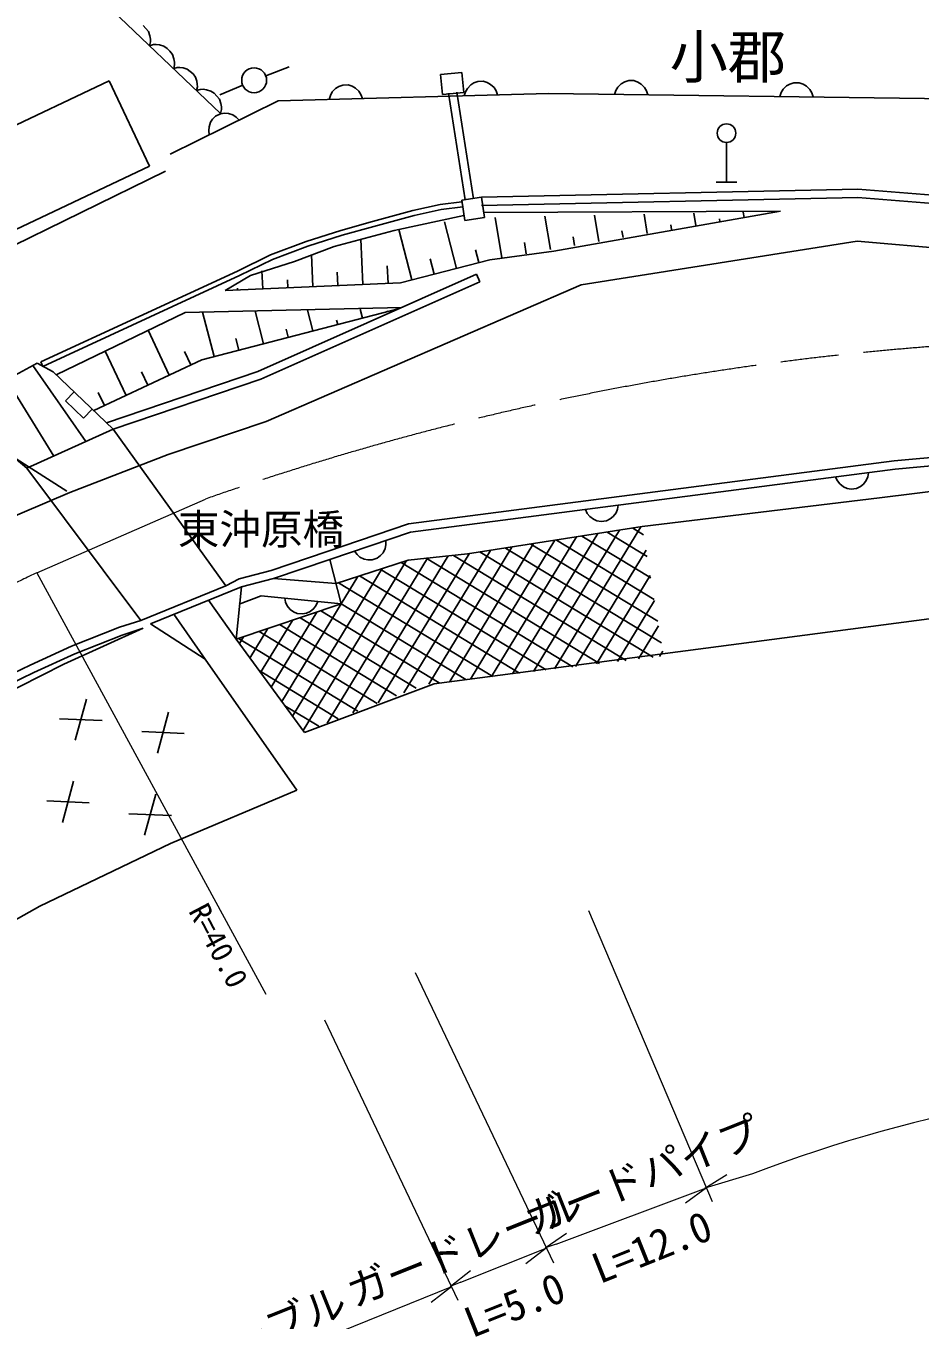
# Model space of a CAD drawing. Units: millimetres, scale not verified. Extents: x 40000 to 680000, y 20000 to 380000.
# Drawn here: x 404035 to 457840, y 238884 to 316752 of the extents above; entities that cross this region are included whole.
import ezdxf
from ezdxf.enums import TextEntityAlignment as Align

# ---------------------------------------------------------------- set-up
doc = ezdxf.new("R2010")
doc.units = ezdxf.units.MM
doc.header["$LTSCALE"] = 1000
doc.linetypes.add('CHAIN', pattern=[18.5, 12, -1.5, 3.5, -1.5])
for name, color, linetype, lineweight in [('M-BGD', 7, 'Continuous', 25), ('M-BGD-EXST', 7, 'Continuous', 25), ('M-BMK', 2, 'CHAIN', 13), ('M-STR-HTXT', 7, 'Continuous', 13), ('M-STR-STR1', 1, 'Continuous', 25), ('M-STR-STRC', 7, 'Continuous', 25)]:
    doc.layers.add(name, color=color, linetype=linetype, lineweight=lineweight)
doc.styles.add('ＭＳ ゴシック', font='')
doc.styles.get('ＭＳ ゴシック').set_extended_font_data('MS Gothic')

msp = doc.modelspace()

# ---------------------------------------------------------------- linework, layer by layer
at = {"layer": 'M-BGD'}
for p, q in [((415752, 311489), (404352, 322358)), ((411259, 316601), (411085, 316767)), ((411405, 316407), (411259, 316601)), ((411496, 316154), (411405, 316407)), ((411529, 315957), (411496, 316154)), ((411481, 315560), (411533, 315788)), ((411706, 315622), (411481, 315560)), ((411533, 315788), (411529, 315957)), ((411876, 315626), (411706, 315622)), ((412075, 315602), (411876, 315626)), ((412331, 315524), (412075, 315602)), ((412532, 315387), (412331, 315524)), ((412706, 315221), (412532, 315387)), ((412852, 315027), (412706, 315221)), ((412943, 314774), (412852, 315027)), ((412976, 314577), (412943, 314774)), ((412929, 314180), (412980, 314407)), ((413143, 314239), (412929, 314180)), ((412980, 314407), (412976, 314577)), ((413304, 314243), (413143, 314239)), ((413492, 314220), (413304, 314243)), ((413736, 314145), (413492, 314220)), ((413927, 314015), (413736, 314145)), ((414092, 313858), (413927, 314015)), ((414231, 313673), (414092, 313858)), ((418469, 313752), (419869, 314291)), ((428977, 313817), (430256, 313950)), ((429101, 312616), (428977, 313817)), ((430256, 313950), (430380, 312749)), ((398253, 308344), (409056, 313442)), ((409056, 313442), (411479, 308308)), ((414318, 313433), (414231, 313673)), ((414304, 312869), (414353, 313085)), ((414349, 313246), (414318, 313433)), ((414353, 313085), (414349, 313246)), ((417080, 313188), (415701, 312597)), ((422860, 313106), (422663, 312981)), ((423098, 313193), (422860, 313106)), ((423418, 313201), (423098, 313193)), ((423660, 313128), (423418, 313201)), ((423863, 313013), (423660, 313128)), ((430797, 313200), (430603, 312994)), ((430994, 313325), (430797, 313200)), ((431232, 313411), (430994, 313325)), ((431552, 313420), (431232, 313411)), ((431794, 313347), (431552, 313420)), ((431997, 313232), (431794, 313347)), ((432202, 313037), (431997, 313232)), ((432328, 312841), (432202, 313037)), ((439659, 313071), (439536, 312872)), ((439861, 313268), (439659, 313071)), ((440063, 313385), (439861, 313268)), ((440304, 313462), (440063, 313385)), ((440624, 313458), (440304, 313462)), ((440863, 313375), (440624, 313458)), ((441061, 313252), (440863, 313375)), ((441258, 313049), (441061, 313252)), ((441376, 312848), (441258, 313049)), ((449804, 313137), (449601, 312940)), ((450005, 313254), (449804, 313137)), ((450246, 313331), (450005, 313254)), ((450566, 313327), (450246, 313331)), ((450805, 313244), (450566, 313327)), ((451004, 313121), (450805, 313244)), ((451201, 312918), (451004, 313121)), ((414529, 312931), (414304, 312869)), ((414699, 312935), (414529, 312931)), ((414897, 312911), (414699, 312935)), ((415154, 312832), (414897, 312911)), ((415355, 312696), (415154, 312832)), ((415529, 312530), (415355, 312696)), ((415675, 312335), (415529, 312530)), ((415766, 312083), (415675, 312335)), ((419213, 312248), (435481, 312685)), ((422354, 312572), (422281, 312330)), ((422469, 312776), (422354, 312572)), ((422663, 312981), (422469, 312776)), ((424068, 312819), (423863, 313013)), ((424194, 312622), (424068, 312819)), ((424280, 312384), (424194, 312622)), ((430380, 312749), (429101, 312616)), ((430466, 306277), (429471, 312695)), ((430960, 306354), (429965, 312772)), ((430488, 312791), (430415, 312549)), ((430603, 312994), (430488, 312791)), ((432414, 312603), (432328, 312841)), ((435481, 312685), (515022, 311638)), ((439536, 312872), (439453, 312633)), ((441453, 312607), (441376, 312848)), ((449478, 312741), (449395, 312502)), ((449601, 312940), (449478, 312741)), ((451318, 312717), (451201, 312918)), ((451395, 312476), (451318, 312717)), ((412721, 309038), (419213, 312248)), ((415989, 311501), (415738, 311467)), ((415989, 311501), (415738, 311467)), ((415752, 311489), (415803, 311716)), ((415799, 311886), (415766, 312083)), ((415803, 311716), (415799, 311886)), ((416221, 311483), (415989, 311501)), ((416221, 311483), (415989, 311501)), ((416489, 311392), (416221, 311483)), ((416489, 311392), (416221, 311483)), ((415146, 310951), (415055, 310683)), ((415146, 310951), (415055, 310683)), ((415272, 311147), (415146, 310951)), ((415272, 311147), (415146, 310951)), ((415451, 311325), (415272, 311147)), ((415451, 311325), (415272, 311147)), ((415738, 311467), (415451, 311325)), ((415738, 311467), (415451, 311325)), ((416685, 311266), (416489, 311392)), ((416685, 311266), (416489, 311392)), ((416864, 311086), (416685, 311266)), ((416864, 311086), (416685, 311266)), ((415055, 310683), (415036, 310450)), ((415055, 310683), (415036, 310450)), ((415036, 310450), (415071, 310200)), ((415036, 310450), (415071, 310200)), ((446191, 309738), (446191, 307358)), ((411479, 308308), (400676, 303210)), ((401122, 302472), (412429, 308017)), ((431447, 306450), (454102, 306935)), ((445561, 307358), (446821, 307358)), ((454102, 306935), (481240, 304769)), ((428970, 305996), (430272, 306164)), ((430256, 306274), (431447, 306450)), ((430439, 305040), (430256, 306274)), ((431447, 306450), (431630, 305216)), ((431458, 305950), (454087, 306434)), ((454087, 306434), (481204, 304271)), ((424883, 304975), (427317, 305639)), ((424962, 304686), (427389, 305348)), ((430382, 305343), (426197, 304440)), ((427317, 305639), (428970, 305996)), ((427389, 305348), (429021, 305700)), ((429021, 305700), (430316, 305868)), ((449438, 305597), (431566, 305521)), ((435594, 303288), (435260, 305294)), ((435803, 303203), (449438, 305597)), ((438509, 303774), (438245, 305357)), ((441423, 304260), (441230, 305421)), ((444338, 304746), (444215, 305485)), ((447252, 305232), (447200, 305549)), ((448710, 305475), (448704, 305507)), ((422980, 304444), (424883, 304975)), ((423066, 304156), (424962, 304686)), ((427249, 301473), (426473, 304499)), ((429936, 302163), (429218, 304961)), ((431630, 305216), (430439, 305040)), ((432680, 302801), (432275, 305230)), ((442881, 304503), (442833, 304788)), ((445795, 304989), (445769, 305147)), ((418756, 302977), (420894, 303778)), ((420894, 303778), (422980, 304444)), ((420992, 303495), (423066, 304156)), ((426197, 304440), (422583, 303488)), ((424315, 301199), (424193, 303912)), ((434137, 303045), (434026, 303710)), ((437052, 303531), (436962, 304069)), ((439966, 304017), (439897, 304428)), ((416761, 302001), (418756, 302977)), ((418875, 302701), (420992, 303495)), ((422583, 303488), (420205, 302585)), ((421299, 301063), (421213, 302968)), ((431280, 302508), (431082, 303275)), ((431951, 302680), (435803, 303203)), ((416890, 301730), (418875, 302701)), ((420205, 302585), (417542, 301729)), ((425823, 301267), (425777, 302306)), ((426578, 301301), (431951, 302680)), ((428593, 301818), (428358, 302734)), ((404932, 296538), (416761, 302001)), ((405058, 296266), (416890, 301730)), ((417542, 301729), (416020, 300825)), ((417984, 295966), (431142, 301805)), ((418283, 300927), (418234, 302005)), ((419791, 300995), (419769, 301475)), ((422807, 301131), (422771, 301926)), ((431142, 301805), (431345, 301348)), ((416020, 300825), (426578, 301301)), ((416774, 300859), (416769, 300980)), ((418166, 295500), (431345, 301348)), ((413615, 299513), (426665, 299818)), ((405867, 295754), (413615, 299513)), ((426514, 299751), (414616, 296664)), ((415360, 296857), (414666, 299532)), ((418334, 297629), (417825, 299591)), ((421309, 298401), (420985, 299649)), ((422796, 298786), (422726, 299054)), ((424283, 299172), (424144, 299707)), ((425770, 299558), (425756, 299612)), ((412666, 295746), (411399, 298438)), ((419822, 298015), (419697, 298496)), ((416847, 297243), (416667, 297938)), ((410065, 294522), (408813, 297183)), ((413966, 296358), (413584, 297170)), ((402143, 295052), (404705, 296466)), ((404450, 296325), (407647, 291745)), ((404705, 296466), (405677, 295935)), ((405058, 296266), (404932, 296538)), ((405677, 295935), (409284, 292486)), ((414616, 296664), (408115, 293604)), ((408877, 292875), (417984, 295966)), ((411365, 295134), (410988, 295937)), ((405709, 290870), (402891, 295465)), ((409284, 292486), (418166, 295500)), ((406939, 294729), (406420, 294187)), ((408765, 293910), (408391, 294704)), ((406420, 294187), (407504, 293150)), ((407504, 293150), (408023, 293692)), ((456286, 290576), (483697, 293153)), ((456341, 290079), (483698, 292651)), ((404083, 290134), (403327, 290786)), ((427065, 286784), (456286, 290576)), ((473215, 290557), (455387, 288362)), ((427179, 286295), (456341, 290079)), ((454690, 289616), (454737, 289864)), ((452755, 289599), (452866, 289372)), ((452866, 289372), (453012, 289190)), ((453012, 289190), (453236, 289018)), ((453236, 289018), (453450, 288926)), ((453450, 288926), (453699, 288878)), ((453699, 288878), (454016, 288921)), ((454016, 288921), (454243, 289032)), ((454243, 289032), (454426, 289177)), ((454426, 289177), (454597, 289402)), ((454597, 289402), (454690, 289616)), ((455387, 288362), (441122, 286625)), ((437699, 287649), (437812, 287423)), ((437812, 287423), (437958, 287241)), ((439372, 287235), (439543, 287460)), ((439543, 287460), (439634, 287675)), ((439634, 287675), (439681, 287923)), ((422165, 285120), (427065, 286784)), ((441122, 286625), (430606, 284979)), ((435845, 278062), (441043, 286612)), ((437958, 287241), (438183, 287070)), ((438183, 287070), (438398, 286979)), ((438398, 286979), (438647, 286932)), ((438647, 286932), (438964, 286976)), ((438964, 286976), (439190, 287088)), ((439190, 287088), (439372, 287235)), ((422325, 284647), (427179, 286295)), ((425700, 285539), (425699, 285792)), ((430796, 277456), (435870, 285803)), ((432058, 277607), (437163, 286005)), ((433321, 277759), (438456, 286208)), ((434583, 277910), (439750, 286410)), ((435955, 285816), (441843, 282237)), ((437486, 286056), (441629, 283537)), ((439017, 286295), (441416, 284837)), ((440548, 286535), (441202, 286137)), ((418795, 283987), (422165, 285120)), ((423805, 285149), (423958, 284948)), ((425375, 284880), (425526, 285057)), ((425526, 285057), (425651, 285311)), ((425651, 285311), (425700, 285539)), ((426775, 276617), (431990, 285195)), ((428271, 277153), (433283, 285398)), ((429534, 277304), (434576, 285600)), ((431362, 285097), (441768, 278772)), ((432893, 285337), (442270, 279637)), ((434424, 285576), (442056, 280937)), ((437108, 278213), (441356, 285202)), ((418939, 283508), (422325, 284647)), ((420720, 274356), (426933, 284577)), ((422166, 274809), (428197, 284731)), ((423014, 281980), (422325, 284647)), ((427045, 284613), (422714, 283208)), ((423702, 275412), (429445, 284860)), ((423958, 284948), (424136, 284797)), ((424136, 284797), (424389, 284672)), ((424389, 284672), (424617, 284622)), ((424617, 284622), (424870, 284624)), ((424870, 284624), (425173, 284727)), ((425173, 284727), (425375, 284880)), ((425239, 276014), (430697, 284993)), ((426613, 284473), (436944, 278193)), ((430606, 284979), (427045, 284613)), ((428126, 284724), (438552, 278386)), ((429772, 284893), (440160, 278579)), ((416871, 283478), (416075, 283061)), ((416871, 283478), (418795, 283987)), ((416999, 282995), (418939, 283508)), ((422714, 283208), (418939, 283508)), ((420080, 275227), (425475, 284104)), ((423014, 281980), (424017, 283631)), ((424102, 283659), (433728, 277808)), ((425358, 284066), (435336, 278001)), ((438370, 278365), (441605, 283686)), ((411526, 280775), (416999, 282995)), ((416999, 282995), (416689, 279845)), ((422847, 283251), (432121, 277615)), ((415023, 282194), (416689, 279845)), ((423014, 281980), (416689, 279845)), ((416871, 281950), (418190, 282459)), ((418190, 282459), (423014, 281980)), ((419439, 276099), (423014, 281980)), ((419607, 282318), (419663, 282072)), ((419663, 282072), (419762, 281861)), ((421354, 281703), (421494, 281890)), ((421494, 281890), (421597, 282121)), ((423014, 281980), (430513, 277422)), ((428603, 277163), (465560, 282027)), ((439632, 278516), (441854, 282170)), ((414830, 278658), (412941, 281349)), ((418799, 276971), (421542, 281483)), ((419762, 281861), (419941, 281642)), ((419941, 281642), (420129, 281503)), ((420129, 281503), (420359, 281400)), ((420359, 281400), (420678, 281368)), ((420538, 281144), (427511, 276906)), ((420678, 281368), (420925, 281424)), ((420925, 281424), (421136, 281523)), ((421136, 281523), (421354, 281703)), ((421776, 281562), (428905, 277229)), ((411101, 280506), (406311, 278348)), ((406775, 279432), (409667, 280568)), ((409667, 280568), (410947, 280982)), ((409835, 280097), (411101, 280506)), ((414830, 278658), (411526, 280775)), ((417519, 278715), (418597, 280489)), ((418159, 277843), (420069, 280986)), ((419300, 280727), (426341, 276447)), ((440895, 278668), (442102, 280655)), ((406971, 278972), (409835, 280097)), ((416689, 279845), (420792, 274246)), ((416824, 279891), (424001, 275529)), ((416879, 279587), (417125, 279992)), ((418062, 280309), (425171, 275988)), ((404297, 278296), (406775, 279432)), ((404509, 277844), (406971, 278972)), ((442157, 278819), (442351, 279139)), ((406311, 278348), (399908, 275095)), ((401715, 277057), (404297, 278296)), ((414830, 278658), (420347, 270762)), ((401931, 276606), (404509, 277844)), ((418071, 277963), (422830, 275070)), ((420792, 274246), (428603, 277163)), ((407005, 273773), (407678, 276244)), ((419623, 275849), (421660, 274611)), ((408621, 274951), (406062, 275066)), ((411945, 272999), (412618, 275470)), ((413561, 274177), (411002, 274292)), ((406231, 268833), (406905, 271304)), ((411171, 268059), (411845, 270531)), ((420347, 270762), (412744, 267555)), ((407847, 270011), (405289, 270126)), ((412787, 269238), (410229, 269352)), ((412744, 267555), (404865, 263799)), ((404865, 263799), (396712, 259219))]:
    msp.add_line(p, q, dxfattribs=at)
for centre, radius in [((417769, 313483), 750), ((446191, 310298), 560)]:
    msp.add_circle(centre, radius, dxfattribs=at)
at = {"layer": 'M-BGD-EXST'}
msp.add_line((406502, 288749), (390634, 298848), dxfattribs=at)
at = {"layer": 'M-BMK'}
msp.add_line((404699, 283854), (414847, 288282), dxfattribs=at)
for centre, radius, start, end in [((471439, 127469), 170481, 73.0421, 109.38742), ((499347, 85654), 219640, 115.52637, 123.7861)]:
    msp.add_arc(centre, radius, start, end, dxfattribs=at)
at = {"layer": 'M-STR-HTXT'}
for p, q in [((404699, 283854), (418473, 258493)), ((445357, 245995), (437901, 263512)), ((435807, 242318), (427483, 259784)), ((430036, 240071), (422019, 256924)), ((447754, 247677), (444890, 246818)), ((444890, 246818), (446207, 247651)), ((435937, 243446), (444980, 246841)), ((444980, 246841), (443724, 245921)), ((435289, 243224), (436572, 244107)), ((430202, 241170), (435346, 243218)), ((435346, 243218), (434107, 242273)), ((435937, 243446), (435289, 243224)), ((429564, 240897), (430778, 241874)), ((405028, 230973), (429655, 240897)), ((429655, 240897), (428421, 239946)), ((430202, 241170), (429564, 240897))]:
    msp.add_line(p, q, dxfattribs=at)
msp.add_arc((477941, 169211), 84072, 66.99918, 111.0423, dxfattribs=at)
at = {"layer": 'M-STR-STR1'}
for p, q in [((404083, 290134), (409284, 292486)), ((409284, 292486), (416075, 283061)), ((404083, 290134), (410947, 280982)), ((416075, 283061), (410947, 280982))]:
    msp.add_line(p, q, dxfattribs=at)
at = {"layer": 'M-STR-STRC'}
for p, q in [((437450, 301171), (454054, 303803)), ((454054, 303803), (494973, 300225)), ((418493, 292956), (437450, 301171)), ((412587, 290963), (418493, 292956)), ((406681, 288686), (412587, 290963)), ((400135, 285911), (406681, 288686))]:
    msp.add_line(p, q, dxfattribs=at)

# ---------------------------------------------------------------- texts
at = {"layer": 'M-BGD', "style": 'ＭＳ ゴシック'}
msp.add_text('小郡', height=2566, dxfattribs=at).set_placement((446274, 314890), align=Align.MIDDLE_CENTER)
at = {"layer": 'M-STR-HTXT', "style": 'ＭＳ ゴシック'}
for s, height, rotation, p in [('R=40.0', 1320, 297.7, (415627, 261420)), ('ガードパイプ', 1833, 21.8, (441114, 247616)), ('ガードレール', 1833, 21.8, (430417, 243281)), ('L=12.0', 1833, 21.8, (441695, 243281)), ('L=5.0', 1833, 21.8, (433438, 239798)), ('ガードケーブル', 1833, 21.8, (415053, 236920))]:
    msp.add_text(s, height=height, rotation=rotation, dxfattribs=at).set_placement(p, align=Align.MIDDLE_CENTER)
at = {"layer": 'M-STR-STR1', "style": 'ＭＳ ゴシック'}
msp.add_text('東沖原橋', height=1833, dxfattribs=at).set_placement((413178, 285003), align=Align.BOTTOM_LEFT)

doc.saveas('drawing.dxf')
